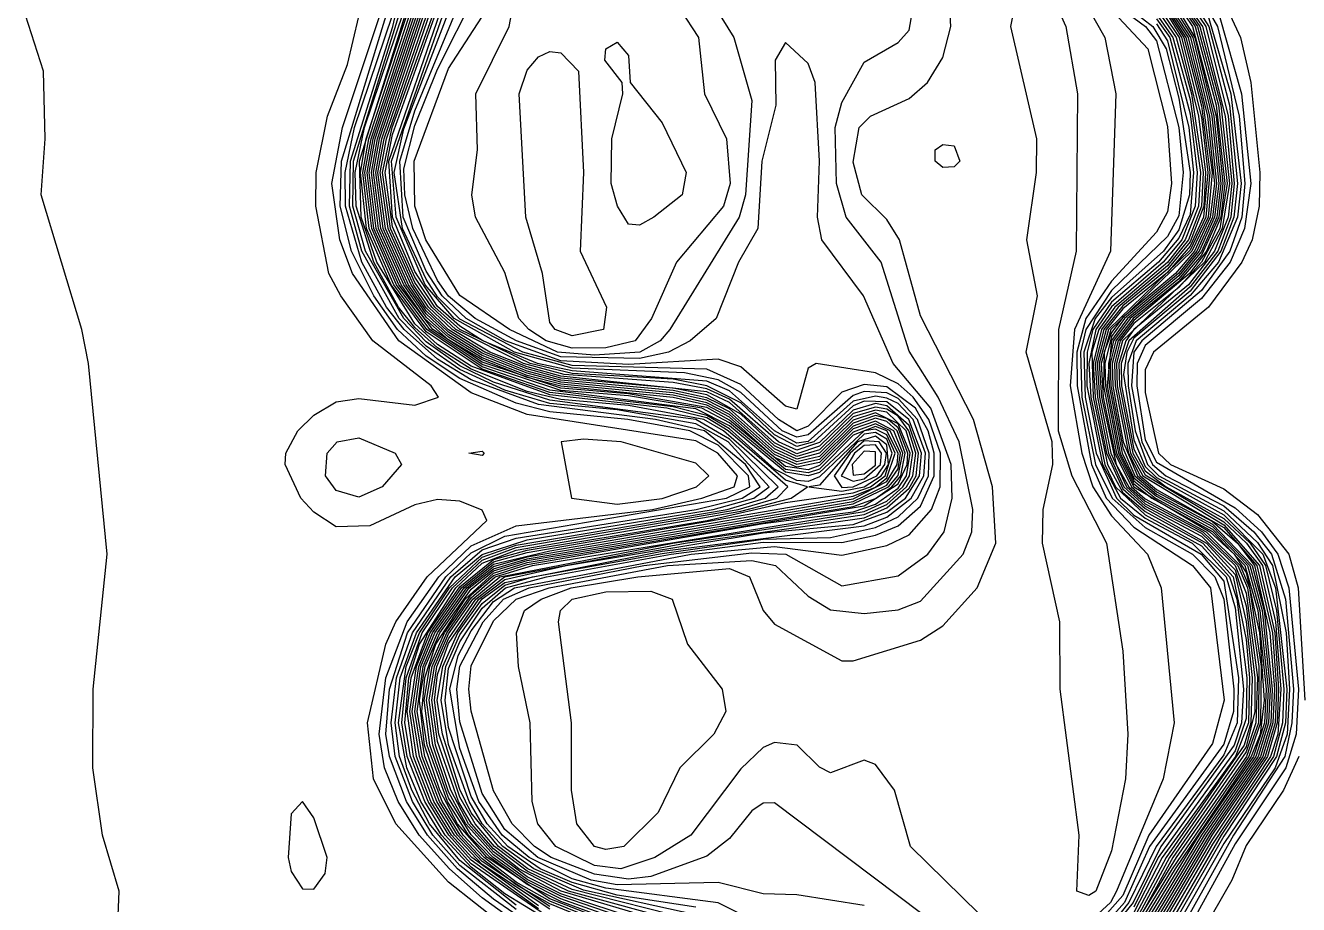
# Model space of a CAD drawing. Header units: inches. Extents: x 3311818 to 3313075, y 1372003 to 1372737.
# Drawn here: x 3312007.29 to 3312050.48, y 1372477.72 to 1372507.55 of the extents above; entities that cross this region are included whole.
import ezdxf

# ---------------------------------------------------------------- set-up
doc = ezdxf.new("R2010")
doc.units = ezdxf.units.IN
doc.header["$MEASUREMENT"] = 0

msp = doc.modelspace()

# ---------------------------------------------------------------- linework, layer by layer
for points, elevation in [([(3312028.731, 1372511.334), (3312031.328, 1372507.141), (3312031.94, 1372505.009), (3312031.721, 1372501.805), (3312031.502, 1372501.043), (3312029.151, 1372497.232), (3312028.821, 1372496.851), (3312028.132, 1372496.469), (3312026.604, 1372496.361), (3312025.348, 1372496.469), (3312023.714, 1372497.232), (3312022.03, 1372498.388), (3312020.875, 1372500.281), (3312020.505, 1372501.424), (3312020.476, 1372502.949), (3312021.649, 1372506.098), (3312023.074, 1372508.285)], 4524), ([(3312027.635, 1372510.953), (3312030.127, 1372507.141), (3312030.329, 1372505.236), (3312031.075, 1372503.711), (3312031.204, 1372502.186), (3312030.978, 1372501.424), (3312029.386, 1372499.519), (3312028.532, 1372497.613), (3312027.977, 1372496.851)], 4525), ([(3312027.977, 1372496.851), (3312026.985, 1372496.611), (3312025.842, 1372496.607), (3312024.954, 1372496.851), (3312024.374, 1372497.232), (3312024.036, 1372497.613), (3312023.555, 1372499.176), (3312022.559, 1372501.043), (3312022.436, 1372501.805), (3312022.627, 1372503.33), (3312022.568, 1372505.236), (3312023.7, 1372507.522), (3312024.063, 1372509.428)], 4525), ([(3312047.46, 1372509.428), (3312048.509, 1372507.141), (3312048.869, 1372505.617), (3312049.171, 1372502.568), (3312049.149, 1372501.424), (3312048.913, 1372500.281), (3312048.564, 1372499.519), (3312047.423, 1372497.994), (3312045.562, 1372496.469), (3312045.28, 1372495.87), (3312045.28, 1372495.099), (3312045.737, 1372493.039), (3312046.137, 1372492.658), (3312047.947, 1372491.833), (3312049.091, 1372490.961), (3312050.157, 1372489.609), (3312050.466, 1372488.466), (3312050.693, 1372484.654)], 4499), ([(3312023.936, 1372477.704), (3312022.03, 1372479.214), (3312021.004, 1372480.462), (3312020.398, 1372481.605), (3312019.983, 1372482.749), (3312019.832, 1372483.892), (3312020.006, 1372485.416), (3312020.555, 1372486.941), (3312021.871, 1372488.847), (3312022.793, 1372489.606), (3312024.317, 1372490.104), (3312030.626, 1372491.134), (3312032.009, 1372491.515), (3312032.528, 1372491.896), (3312031.131, 1372493.42), (3312030.034, 1372494.041), (3312027.366, 1372494.515), (3312025.079, 1372494.723), (3312023.555, 1372495.183), (3312022.03, 1372495.88), (3312020.887, 1372496.672), (3312019.975, 1372497.613), (3312018.701, 1372499.9), (3312018.292, 1372501.424), (3312018.318, 1372502.949), (3312019.76, 1372507.522), (3312020.107, 1372509.047)], 4503), ([(3312043.61, 1372478.175), (3312043.374, 1372478.027), (3312042.966, 1372478.175), (3312043.037, 1372480.081), (3312042.393, 1372485.035), (3312042.385, 1372487.322), (3312041.792, 1372489.99), (3312041.823, 1372491.134), (3312042.148, 1372492.658), (3312042.123, 1372493.42), (3312041.24, 1372496.469), (3312041.63, 1372498.375), (3312041.27, 1372500.281), (3312041.593, 1372502.568), (3312041.605, 1372503.711), (3312040.726, 1372507.522), (3312041.023, 1372509.047)], 4526), ([(3312041.849, 1372509.162), (3312042.587, 1372507.522), (3312042.986, 1372505.236), (3312042.939, 1372499.9), (3312042.341, 1372497.232), (3312042.323, 1372493.801), (3312042.789, 1372492.277), (3312043.97, 1372489.99), (3312044.517, 1372486.317), (3312044.692, 1372483.511), (3312044.608, 1372481.986), (3312044.136, 1372479.545), (3312043.61, 1372478.175)], 4526), ([(3312042.836, 1372509.047), (3312043.914, 1372507.141), (3312044.288, 1372505.236), (3312044.107, 1372499.9), (3312042.882, 1372497.232), (3312042.737, 1372495.326), (3312043.133, 1372493.039), (3312043.506, 1372491.896), (3312044.136, 1372490.918), (3312045.362, 1372489.609), (3312045.825, 1372488.466), (3312046.261, 1372483.892), (3312045.894, 1372481.986), (3312044.305, 1372478.175), (3312044.104, 1372477.794), (3312042.86, 1372476.65)], 4525), ([(3312043.248, 1372509.047), (3312045.367, 1372506.76), (3312046.042, 1372504.125), (3312046.178, 1372502.186), (3312046.042, 1372501.235), (3312045.661, 1372500.534), (3312044.136, 1372498.872), (3312043.262, 1372497.613), (3312042.962, 1372496.469), (3312042.968, 1372495.326), (3312043.454, 1372492.658), (3312043.96, 1372491.515), (3312044.898, 1372490.532), (3312046.881, 1372489.228), (3312047.491, 1372488.466), (3312047.957, 1372484.654), (3312047.566, 1372483.19), (3312045.407, 1372480.081), (3312044.517, 1372478.03), (3312043.295, 1372476.65)], 4524), ([(3312026.223, 1372475.802), (3312023.174, 1372477.912), (3312021.947, 1372478.937), (3312020.93, 1372480.081), (3312020.219, 1372481.224), (3312019.639, 1372482.749), (3312019.521, 1372483.511), (3312019.649, 1372485.035), (3312020.259, 1372486.941), (3312021.55, 1372488.847), (3312022.411, 1372489.659), (3312023.555, 1372490.227), (3312031.08, 1372491.515), (3312031.865, 1372491.896), (3312031.819, 1372492.277), (3312030.796, 1372493.313), (3312029.837, 1372493.801), (3312027.732, 1372494.183), (3312025.079, 1372494.439), (3312023.936, 1372494.739), (3312022.03, 1372495.569), (3312020.887, 1372496.33), (3312019.918, 1372497.232), (3312019.115, 1372498.375), (3312018.355, 1372499.9), (3312017.966, 1372501.424), (3312018.018, 1372502.949), (3312019.743, 1372508.608)], 4501), ([(3312030.034, 1372477.632), (3312027.366, 1372478.048), (3312025.842, 1372478.468), (3312024.755, 1372478.937), (3312023.663, 1372479.699), (3312022.958, 1372480.462), (3312022.411, 1372481.388), (3312021.649, 1372483.727), (3312021.532, 1372484.654), (3312021.649, 1372485.739), (3312022.03, 1372486.643), (3312022.793, 1372487.78), (3312023.579, 1372488.466), (3312024.973, 1372488.847), (3312029.199, 1372489.609), (3312032.321, 1372490.021), (3312034.989, 1372490.012), (3312036.132, 1372490.259), (3312036.895, 1372490.579), (3312037.657, 1372491.247), (3312038.116, 1372492.277), (3312038.116, 1372493.039), (3312037.914, 1372493.801), (3312037.483, 1372494.564), (3312036.513, 1372495.286), (3312035.751, 1372495.368), (3312034.989, 1372495.114), (3312033.845, 1372493.953), (3312033.464, 1372493.798), (3312032.836, 1372494.183), (3312031.559, 1372495.37), (3312030.415, 1372495.887), (3312025.842, 1372496.01), (3312024.167, 1372496.469), (3312022.03, 1372497.593), (3312021.268, 1372498.343), (3312020.887, 1372498.94), (3312020.089, 1372500.662), (3312019.804, 1372502.568), (3312020.125, 1372504.044), (3312021.899, 1372508.666)], 4521), ([(3312033.845, 1372476.239), (3312030.796, 1372477.781), (3312026.985, 1372478.277), (3312025.842, 1372478.602), (3312024.377, 1372479.318), (3312023.467, 1372480.081), (3312022.68, 1372481.224), (3312022.03, 1372483.018), (3312021.687, 1372485.035), (3312021.97, 1372486.179), (3312022.411, 1372487.015), (3312023.174, 1372488.004), (3312023.887, 1372488.466), (3312029.878, 1372489.609), (3312032.702, 1372489.875), (3312034.989, 1372489.576), (3312036.513, 1372489.908), (3312037.276, 1372490.265), (3312038.027, 1372491.134), (3312038.322, 1372491.896), (3312038.332, 1372493.039), (3312037.942, 1372494.183), (3312037.409, 1372494.945), (3312036.895, 1372495.392), (3312036.132, 1372495.767), (3312034.12, 1372496.088), (3312033.845, 1372495.929), (3312033.464, 1372494.534), (3312033.083, 1372494.631), (3312031.559, 1372495.966), (3312030.796, 1372496.228), (3312027.747, 1372496.054), (3312025.46, 1372496.177), (3312023.577, 1372496.851), (3312022.242, 1372497.613), (3312021.433, 1372498.375), (3312020.887, 1372499.215), (3312020.113, 1372501.043), (3312019.993, 1372502.949), (3312020.506, 1372504.652), (3312022.158, 1372508.666)], 4522), ([(3312035.751, 1372477.687), (3312033.464, 1372478.054), (3312032.321, 1372478.085), (3312030.796, 1372478.471), (3312027.366, 1372478.388), (3312026.484, 1372478.556), (3312024.678, 1372479.318), (3312023.555, 1372480.276), (3312022.793, 1372481.489), (3312022.03, 1372483.927), (3312021.927, 1372485.035), (3312022.03, 1372485.809), (3312022.821, 1372487.322), (3312023.512, 1372488.084), (3312024.378, 1372488.466), (3312028.267, 1372489.228), (3312031.94, 1372489.664), (3312033.092, 1372489.609), (3312034.989, 1372488.536), (3312036.895, 1372488.874), (3312037.91, 1372489.609), (3312038.46, 1372490.371), (3312038.732, 1372491.515), (3312038.703, 1372492.658), (3312038.006, 1372494.564), (3312036.732, 1372496.088), (3312035.725, 1372498.375), (3312034.31, 1372500.281), (3312034.166, 1372501.043), (3312034.233, 1372502.949), (3312034.088, 1372505.617), (3312033.845, 1372506.262), (3312033.083, 1372506.975), (3312032.732, 1372506.379), (3312032.747, 1372504.854), (3312032.273, 1372502.949), (3312032.139, 1372500.662), (3312031.488, 1372499.519), (3312030.73, 1372497.613), (3312029.847, 1372496.851), (3312029.114, 1372496.469), (3312028.128, 1372496.253), (3312025.46, 1372496.311), (3312023.949, 1372496.851), (3312022.549, 1372497.613), (3312021.649, 1372498.363), (3312021.268, 1372498.905), (3312020.434, 1372500.662), (3312020.161, 1372501.805), (3312020.125, 1372502.685), (3312020.506, 1372504.16), (3312021.268, 1372506.075), (3312022.57, 1372508.666)], 4523), ([(3312044.136, 1372508.611), (3312045.543, 1372507.522), (3312045.99, 1372506.76), (3312046.423, 1372505.082), (3312046.803, 1372502.568), (3312046.789, 1372501.805), (3312046.423, 1372500.615), (3312045.898, 1372499.9), (3312044.136, 1372498.326), (3312043.58, 1372497.613), (3312043.197, 1372496.469), (3312043.248, 1372494.945), (3312043.616, 1372493.039), (3312044.302, 1372491.515), (3312044.898, 1372490.937), (3312047.184, 1372489.609), (3312047.947, 1372488.697), (3312048.448, 1372485.416), (3312048.406, 1372483.892), (3312047.947, 1372482.799), (3312045.648, 1372479.699), (3312044.725, 1372477.794), (3312043.516, 1372476.269)], 4522), ([(3312046.423, 1372508.444), (3312047.051, 1372507.522), (3312047.766, 1372504.854), (3312048.062, 1372502.186), (3312047.812, 1372500.662), (3312047.191, 1372499.519), (3312046.423, 1372498.665), (3312044.898, 1372497.441), (3312044.437, 1372496.851), (3312044.235, 1372496.088), (3312044.257, 1372495.326), (3312044.714, 1372493.039), (3312045.111, 1372492.277), (3312045.661, 1372491.813), (3312047.947, 1372490.515), (3312049.067, 1372489.228), (3312049.594, 1372486.941), (3312049.736, 1372485.035), (3312049.689, 1372483.892), (3312049.353, 1372482.749), (3312047.546, 1372480.081), (3312045.298, 1372476.269)], 4507), ([(3312046.423, 1372508.555), (3312047.133, 1372507.522), (3312047.844, 1372504.854), (3312048.142, 1372502.186), (3312047.89, 1372500.662), (3312047.293, 1372499.519), (3312044.513, 1372496.851), (3312044.311, 1372496.088), (3312044.331, 1372495.326), (3312044.786, 1372493.039), (3312045.203, 1372492.277), (3312047.947, 1372490.612), (3312049.161, 1372489.228), (3312049.675, 1372486.941), (3312049.807, 1372485.035), (3312049.763, 1372483.892), (3312049.434, 1372482.749), (3312047.566, 1372479.946), (3312045.622, 1372476.65)], 4506), ([(3312046.423, 1372508.666), (3312047.225, 1372507.522), (3312047.994, 1372504.473), (3312048.221, 1372502.186), (3312048.099, 1372501.043), (3312047.633, 1372499.9), (3312046.746, 1372498.756), (3312044.898, 1372497.234), (3312044.619, 1372496.851), (3312044.388, 1372496.088), (3312044.405, 1372495.326), (3312044.858, 1372493.039), (3312045.28, 1372492.3), (3312047.947, 1372490.71), (3312048.718, 1372489.99), (3312049.259, 1372489.228), (3312049.701, 1372487.322), (3312049.887, 1372485.035), (3312049.78, 1372483.511), (3312049.528, 1372482.749), (3312047.566, 1372479.771), (3312045.661, 1372476.511)], 4505), ([(3312046.567, 1372508.666), (3312047.334, 1372507.522), (3312048.097, 1372504.473), (3312048.301, 1372502.186), (3312048.191, 1372501.043), (3312047.742, 1372499.9), (3312046.804, 1372498.686), (3312044.727, 1372496.851), (3312044.465, 1372496.088), (3312044.479, 1372495.326), (3312044.898, 1372493.172), (3312045.28, 1372492.443), (3312045.996, 1372491.896), (3312047.947, 1372490.824), (3312048.847, 1372489.99), (3312049.358, 1372489.228), (3312049.73, 1372487.703), (3312049.984, 1372485.035), (3312049.935, 1372483.892), (3312049.634, 1372482.749), (3312047.857, 1372480.081), (3312045.661, 1372476.288)], 4504), ([(3312046.71, 1372508.666), (3312047.443, 1372507.522), (3312048.137, 1372504.854), (3312048.411, 1372502.186), (3312048.284, 1372501.043), (3312047.852, 1372499.9), (3312046.804, 1372498.54), (3312044.898, 1372496.938), (3312044.654, 1372496.469), (3312044.539, 1372495.707), (3312044.898, 1372493.495), (3312045.28, 1372492.587), (3312045.661, 1372492.21), (3312047.947, 1372490.953), (3312049.268, 1372489.609), (3312049.704, 1372488.466), (3312050.081, 1372485.035), (3312050.039, 1372483.892), (3312049.739, 1372482.749), (3312047.947, 1372480.046), (3312046.002, 1372476.65)], 4503), ([(3312047.076, 1372508.666), (3312047.733, 1372507.522), (3312048.466, 1372504.473), (3312048.66, 1372502.186), (3312048.564, 1372501.043), (3312048.15, 1372499.9), (3312047.185, 1372498.559), (3312045.163, 1372496.851), (3312044.896, 1372496.469), (3312044.819, 1372495.326), (3312045.167, 1372493.42), (3312045.531, 1372492.658), (3312045.976, 1372492.277), (3312047.947, 1372491.257), (3312048.967, 1372490.371), (3312049.566, 1372489.609), (3312050.035, 1372488.084), (3312050.306, 1372485.035), (3312050.258, 1372483.892), (3312050.013, 1372482.749), (3312048.281, 1372480.081), (3312046.36, 1372476.65)], 4501), ([(3312026.223, 1372475.463), (3312022.793, 1372477.956), (3312021.681, 1372478.937), (3312020.649, 1372480.081), (3312019.933, 1372481.224), (3312019.473, 1372482.367), (3312019.292, 1372483.511), (3312019.519, 1372485.416), (3312020.248, 1372487.322), (3312021.322, 1372488.847), (3312022.411, 1372489.893), (3312023.936, 1372490.577), (3312028.563, 1372491.134), (3312030.238, 1372491.515), (3312031.34, 1372491.896), (3312031.453, 1372492.277), (3312030.785, 1372493.039), (3312030.034, 1372493.464), (3312024.317, 1372494.356), (3312022.411, 1372495.085), (3312019.964, 1372496.851), (3312018.391, 1372499.137), (3312017.959, 1372500.281), (3312017.692, 1372502.186), (3312018.053, 1372504.092), (3312019.362, 1372508.025)], 4500), ([(3312026.223, 1372476.457), (3312023.555, 1372478.084), (3312022.411, 1372478.993), (3312021.407, 1372480.081), (3312020.71, 1372481.224), (3312020.237, 1372482.367), (3312019.949, 1372483.892), (3312020.215, 1372485.798), (3312020.657, 1372486.941), (3312021.685, 1372488.466), (3312022.793, 1372489.507), (3312023.936, 1372489.921), (3312031.101, 1372491.134), (3312032.389, 1372491.515), (3312032.828, 1372491.896), (3312031.178, 1372493.516), (3312030.034, 1372494.179), (3312025.079, 1372494.835), (3312023.174, 1372495.445), (3312022.03, 1372496.004), (3312020.887, 1372496.817), (3312020.127, 1372497.613), (3312018.825, 1372499.9), (3312018.403, 1372501.424), (3312018.423, 1372502.949), (3312020.08, 1372508.285)], 4504), ([(3312025.079, 1372477.257), (3312022.411, 1372479.11), (3312021.53, 1372480.081), (3312020.841, 1372481.224), (3312020.243, 1372482.749), (3312020.066, 1372483.892), (3312020.214, 1372485.416), (3312020.758, 1372486.941), (3312021.787, 1372488.466), (3312022.793, 1372489.407), (3312023.936, 1372489.837), (3312031.469, 1372491.134), (3312032.786, 1372491.515), (3312033.161, 1372491.896), (3312030.977, 1372493.801), (3312030.303, 1372494.183), (3312027.747, 1372494.659), (3312025.46, 1372494.861), (3312024.317, 1372495.135), (3312022.411, 1372495.892), (3312021.268, 1372496.619), (3312020.506, 1372497.306), (3312019.952, 1372497.994), (3312019.109, 1372499.519), (3312018.514, 1372501.424), (3312018.479, 1372502.568), (3312018.797, 1372504.092), (3312020.125, 1372508.043)], 4505), ([(3312024.698, 1372477.677), (3312022.435, 1372479.318), (3312021.751, 1372480.081), (3312021.051, 1372481.224), (3312020.464, 1372482.749), (3312020.248, 1372484.273), (3312020.383, 1372485.416), (3312020.946, 1372486.941), (3312022.03, 1372488.51), (3312023.174, 1372489.435), (3312024.317, 1372489.745), (3312030.418, 1372490.752), (3312033.083, 1372491.371), (3312035.37, 1372491.691), (3312035.958, 1372491.896), (3312036.462, 1372492.277), (3312036.702, 1372493.039), (3312036.513, 1372493.519), (3312036.132, 1372493.742), (3312035.751, 1372493.681), (3312034.227, 1372492.242), (3312033.845, 1372492.079), (3312033.464, 1372492.116), (3312032.702, 1372492.499), (3312031.178, 1372493.87), (3312030.415, 1372494.323), (3312029.272, 1372494.616), (3312025.079, 1372495.097), (3312022.793, 1372495.887), (3312020.887, 1372497.152), (3312019.705, 1372498.756), (3312018.865, 1372500.662), (3312018.661, 1372502.568), (3312018.856, 1372503.711), (3312020.359, 1372508.285)], 4507), ([(3312025.079, 1372477.569), (3312022.793, 1372479.085), (3312021.849, 1372480.081), (3312021.15, 1372481.224), (3312020.563, 1372482.749), (3312020.333, 1372484.273), (3312020.564, 1372485.798), (3312021.026, 1372486.941), (3312022.085, 1372488.466), (3312023.174, 1372489.354), (3312024.317, 1372489.666), (3312035.37, 1372491.587), (3312036.132, 1372491.882), (3312036.513, 1372492.201), (3312036.799, 1372493.039), (3312036.513, 1372493.66), (3312036.132, 1372493.85), (3312035.751, 1372493.793), (3312034.227, 1372492.381), (3312033.845, 1372492.266), (3312033.083, 1372492.391), (3312031.178, 1372493.968), (3312030.034, 1372494.548), (3312025.079, 1372495.173), (3312022.793, 1372495.97), (3312020.914, 1372497.232), (3312019.796, 1372498.756), (3312018.958, 1372500.662), (3312018.736, 1372502.568), (3312018.941, 1372503.711), (3312020.448, 1372508.285)], 4508), ([(3312025.079, 1372477.66), (3312022.793, 1372479.181), (3312021.948, 1372480.081), (3312021.25, 1372481.224), (3312020.657, 1372482.749), (3312020.418, 1372484.273), (3312020.638, 1372485.798), (3312021.106, 1372486.941), (3312022.174, 1372488.466), (3312023.174, 1372489.274), (3312025.079, 1372489.731), (3312035.37, 1372491.489), (3312036.513, 1372492.08), (3312036.862, 1372492.658), (3312036.896, 1372493.039), (3312036.514, 1372493.801), (3312036.132, 1372493.943), (3312035.37, 1372493.649), (3312034.227, 1372492.5), (3312033.845, 1372492.37), (3312033.083, 1372492.489), (3312031.178, 1372494.066), (3312030.235, 1372494.564), (3312027.747, 1372494.988), (3312025.46, 1372495.172), (3312022.793, 1372496.053), (3312021.016, 1372497.232), (3312019.879, 1372498.756), (3312019.04, 1372500.662), (3312018.81, 1372502.568), (3312019.018, 1372503.711), (3312020.533, 1372508.285)], 4509), ([(3312030.549, 1372475.507), (3312025.079, 1372477.751), (3312023.936, 1372478.398), (3312022.793, 1372479.277), (3312022.045, 1372480.081), (3312021.341, 1372481.224), (3312020.75, 1372482.749), (3312020.503, 1372484.273), (3312020.712, 1372485.798), (3312021.187, 1372486.941), (3312022.263, 1372488.466), (3312023.174, 1372489.196), (3312024.317, 1372489.526), (3312035.37, 1372491.402), (3312036.513, 1372491.96), (3312036.895, 1372492.509), (3312036.978, 1372493.039), (3312036.632, 1372493.801), (3312036.132, 1372494.037), (3312035.37, 1372493.757), (3312034.227, 1372492.619), (3312033.845, 1372492.47), (3312033.083, 1372492.587), (3312031.178, 1372494.164), (3312030.415, 1372494.585), (3312027.747, 1372495.058), (3312025.46, 1372495.243), (3312022.793, 1372496.131), (3312021.119, 1372497.232), (3312019.962, 1372498.756), (3312019.118, 1372500.662), (3312018.885, 1372502.568), (3312019.09, 1372503.711), (3312020.613, 1372508.285)], 4510), ([(3312030.796, 1372475.532), (3312025.079, 1372477.838), (3312023.936, 1372478.482), (3312022.851, 1372479.318), (3312022.138, 1372480.081), (3312021.43, 1372481.224), (3312020.844, 1372482.749), (3312020.583, 1372484.273), (3312020.786, 1372485.798), (3312021.267, 1372486.941), (3312022.352, 1372488.466), (3312023.174, 1372489.121), (3312024.317, 1372489.46), (3312035.37, 1372491.316), (3312036.57, 1372491.896), (3312036.895, 1372492.286), (3312037.06, 1372493.039), (3312036.75, 1372493.801), (3312036.132, 1372494.13), (3312035.37, 1372493.861), (3312034.227, 1372492.727), (3312033.464, 1372492.563), (3312032.702, 1372492.898), (3312031.178, 1372494.259), (3312030.415, 1372494.668), (3312029.272, 1372494.931), (3312025.46, 1372495.315), (3312024.317, 1372495.608), (3312022.793, 1372496.206), (3312021.649, 1372496.891), (3312020.832, 1372497.613), (3312020.045, 1372498.756), (3312019.195, 1372500.662), (3312018.96, 1372502.568), (3312019.162, 1372503.711), (3312020.693, 1372508.285)], 4511), ([(3312030.796, 1372475.697), (3312025.079, 1372477.921), (3312022.955, 1372479.318), (3312021.949, 1372480.462), (3312021.353, 1372481.605), (3312020.829, 1372483.13), (3312020.667, 1372484.654), (3312020.859, 1372485.798), (3312021.347, 1372486.941), (3312022.411, 1372488.431), (3312023.174, 1372489.045), (3312024.317, 1372489.394), (3312035.37, 1372491.23), (3312036.132, 1372491.504), (3312036.69, 1372491.896), (3312036.988, 1372492.277), (3312037.142, 1372493.039), (3312036.868, 1372493.801), (3312036.513, 1372494.117), (3312036.132, 1372494.224), (3312035.37, 1372493.961), (3312034.227, 1372492.83), (3312033.464, 1372492.657), (3312032.702, 1372492.991), (3312031.178, 1372494.353), (3312030.415, 1372494.752), (3312029.272, 1372495.011), (3312025.46, 1372495.384), (3312024.317, 1372495.68), (3312022.793, 1372496.281), (3312021.649, 1372496.976), (3312020.887, 1372497.657), (3312020.129, 1372498.756), (3312019.273, 1372500.662), (3312019.034, 1372502.568), (3312019.234, 1372503.711), (3312020.772, 1372508.285)], 4512), ([(3312030.796, 1372475.861), (3312025.46, 1372477.832), (3312024.317, 1372478.41), (3312023.058, 1372479.318), (3312022.324, 1372480.081), (3312021.609, 1372481.224), (3312020.921, 1372483.13), (3312020.743, 1372484.273), (3312020.838, 1372485.416), (3312021.221, 1372486.56), (3312022.206, 1372488.084), (3312023.174, 1372488.97), (3312024.317, 1372489.329), (3312035.751, 1372491.253), (3312036.895, 1372491.996), (3312037.209, 1372492.658), (3312037.224, 1372493.039), (3312036.895, 1372493.904), (3312036.513, 1372494.221), (3312036.132, 1372494.317), (3312035.37, 1372494.061), (3312034.227, 1372492.933), (3312033.464, 1372492.748), (3312032.702, 1372493.088), (3312031.178, 1372494.446), (3312030.415, 1372494.835), (3312029.272, 1372495.091), (3312025.46, 1372495.451), (3312024.317, 1372495.753), (3312022.793, 1372496.356), (3312021.649, 1372497.06), (3312020.887, 1372497.763), (3312020.211, 1372498.756), (3312019.351, 1372500.662), (3312019.106, 1372502.568), (3312019.306, 1372503.711), (3312020.852, 1372508.285)], 4513), ([(3312030.796, 1372476.022), (3312025.46, 1372477.918), (3312024.317, 1372478.492), (3312023.161, 1372479.318), (3312022.411, 1372480.088), (3312021.649, 1372481.34), (3312021.015, 1372483.13), (3312020.82, 1372484.654), (3312021.013, 1372485.798), (3312021.506, 1372486.941), (3312022.411, 1372488.228), (3312023.174, 1372488.895), (3312024.317, 1372489.263), (3312032.321, 1372490.654), (3312035.37, 1372491.048), (3312036.132, 1372491.31), (3312036.895, 1372491.856), (3312037.182, 1372492.277), (3312037.31, 1372493.039), (3312036.895, 1372494.037), (3312036.132, 1372494.41), (3312035.37, 1372494.162), (3312034.227, 1372493.036), (3312033.464, 1372492.839), (3312032.702, 1372493.19), (3312031.178, 1372494.54), (3312030.415, 1372494.919), (3312029.272, 1372495.171), (3312025.46, 1372495.519), (3312024.317, 1372495.826), (3312022.793, 1372496.431), (3312021.649, 1372497.145), (3312020.887, 1372497.869), (3312020.294, 1372498.756), (3312019.432, 1372500.662), (3312019.179, 1372502.568), (3312019.379, 1372503.711), (3312020.939, 1372508.285)], 4514), ([(3312030.796, 1372476.182), (3312025.46, 1372478.005), (3312024.317, 1372478.576), (3312023.174, 1372479.41), (3312022.232, 1372480.462), (3312021.649, 1372481.55), (3312021.109, 1372483.13), (3312020.899, 1372484.654), (3312021.091, 1372485.798), (3312021.585, 1372486.941), (3312022.411, 1372488.127), (3312023.231, 1372488.847), (3312024.495, 1372489.228), (3312035.751, 1372491.064), (3312036.513, 1372491.417), (3312037.055, 1372491.896), (3312037.28, 1372492.277), (3312037.403, 1372493.039), (3312037.168, 1372493.801), (3312036.513, 1372494.427), (3312036.132, 1372494.503), (3312035.37, 1372494.274), (3312034.227, 1372493.157), (3312033.464, 1372492.93), (3312032.702, 1372493.293), (3312031.559, 1372494.363), (3312030.415, 1372495.016), (3312029.272, 1372495.251), (3312025.46, 1372495.587), (3312024.317, 1372495.899), (3312022.876, 1372496.469), (3312021.649, 1372497.229), (3312020.887, 1372497.975), (3312020.377, 1372498.756), (3312019.513, 1372500.662), (3312019.252, 1372502.568), (3312019.459, 1372503.711), (3312021.031, 1372508.285)], 4515), ([(3312030.938, 1372476.269), (3312025.46, 1372478.091), (3312024.317, 1372478.669), (3312023.174, 1372479.513), (3312022.328, 1372480.462), (3312021.726, 1372481.605), (3312021.203, 1372483.13), (3312020.99, 1372484.654), (3312021.169, 1372485.798), (3312021.649, 1372486.908), (3312022.471, 1372488.084), (3312023.389, 1372488.847), (3312029.254, 1372489.99), (3312035.751, 1372490.957), (3312036.513, 1372491.299), (3312037.178, 1372491.896), (3312037.394, 1372492.277), (3312037.496, 1372493.039), (3312037.267, 1372493.801), (3312036.895, 1372494.301), (3312036.513, 1372494.53), (3312036.132, 1372494.605), (3312035.37, 1372494.389), (3312034.227, 1372493.279), (3312033.464, 1372493.021), (3312032.702, 1372493.395), (3312031.178, 1372494.758), (3312030.415, 1372495.118), (3312025.46, 1372495.654), (3312024.317, 1372495.972), (3312023.045, 1372496.469), (3312021.772, 1372497.232), (3312020.971, 1372497.994), (3312020.46, 1372498.756), (3312019.595, 1372500.662), (3312019.325, 1372502.568), (3312019.539, 1372503.711), (3312021.124, 1372508.285)], 4516), ([(3312029.653, 1372477.103), (3312025.716, 1372478.175), (3312024.317, 1372478.855), (3312023.202, 1372479.699), (3312022.546, 1372480.462), (3312022.03, 1372481.368), (3312021.314, 1372483.511), (3312021.172, 1372484.654), (3312021.268, 1372485.532), (3312021.649, 1372486.582), (3312022.677, 1372488.084), (3312023.555, 1372488.753), (3312025.632, 1372489.228), (3312032.321, 1372490.337), (3312035.37, 1372490.621), (3312036.513, 1372491.037), (3312037.15, 1372491.515), (3312037.621, 1372492.277), (3312037.691, 1372493.039), (3312037.266, 1372494.183), (3312036.513, 1372494.778), (3312035.751, 1372494.801), (3312035.37, 1372494.644), (3312034.043, 1372493.42), (3312033.464, 1372493.262), (3312032.702, 1372493.664), (3312031.559, 1372494.743), (3312030.415, 1372495.324), (3312029.272, 1372495.546), (3312025.842, 1372495.749), (3312024.42, 1372496.088), (3312022.025, 1372497.232), (3312021.178, 1372497.994), (3312020.506, 1372499.011), (3312019.743, 1372500.72), (3312019.5, 1372502.568), (3312019.743, 1372503.854), (3312021.326, 1372508.285)], 4518), ([(3312030.034, 1372477.172), (3312025.842, 1372478.233), (3312024.341, 1372478.937), (3312023.344, 1372479.699), (3312022.411, 1372480.832), (3312022.03, 1372481.632), (3312021.44, 1372483.511), (3312021.263, 1372484.654), (3312021.449, 1372485.798), (3312021.962, 1372486.941), (3312022.793, 1372488.097), (3312023.555, 1372488.655), (3312028.891, 1372489.71), (3312035.751, 1372490.575), (3312036.513, 1372490.873), (3312037.342, 1372491.515), (3312037.766, 1372492.277), (3312037.823, 1372493.039), (3312037.412, 1372494.183), (3312036.895, 1372494.728), (3312036.513, 1372494.907), (3312036.132, 1372494.97), (3312035.37, 1372494.808), (3312033.845, 1372493.441), (3312033.464, 1372493.385), (3312032.704, 1372493.801), (3312031.178, 1372495.161), (3312030.415, 1372495.483), (3312025.842, 1372495.836), (3312024.667, 1372496.088), (3312022.812, 1372496.851), (3312022.03, 1372497.349), (3312021.268, 1372498.016), (3312020.506, 1372499.2), (3312019.743, 1372501.053), (3312019.625, 1372502.949), (3312021.46, 1372508.285)], 4519), ([(3312030.034, 1372477.372), (3312026.223, 1372478.212), (3312024.54, 1372478.937), (3312023.487, 1372479.699), (3312022.786, 1372480.462), (3312022.342, 1372481.224), (3312021.649, 1372483.156), (3312021.396, 1372484.654), (3312021.554, 1372485.798), (3312022.03, 1372486.872), (3312022.793, 1372487.942), (3312023.555, 1372488.556), (3312024.494, 1372488.847), (3312028.891, 1372489.639), (3312032.321, 1372490.126), (3312034.608, 1372490.177), (3312036.132, 1372490.514), (3312036.895, 1372490.884), (3312037.566, 1372491.515), (3312037.927, 1372492.277), (3312037.954, 1372493.039), (3312037.56, 1372494.183), (3312036.895, 1372494.892), (3312036.513, 1372495.086), (3312035.751, 1372495.133), (3312035.37, 1372494.994), (3312033.845, 1372493.658), (3312033.464, 1372493.578), (3312032.96, 1372493.801), (3312031.559, 1372495.104), (3312030.796, 1372495.531), (3312029.653, 1372495.769), (3312025.842, 1372495.923), (3312023.889, 1372496.469), (3312021.842, 1372497.613), (3312020.859, 1372498.756), (3312019.868, 1372501.043), (3312019.715, 1372502.949), (3312021.593, 1372508.285)], 4520), ([(3312037.701, 1372477.413), (3312032.702, 1372481.18), (3312032.321, 1372481.164), (3312031.94, 1372480.903), (3312031.178, 1372479.965), (3312030.415, 1372479.366), (3312028.51, 1372478.671), (3312027.747, 1372478.587), (3312026.604, 1372478.755), (3312025.133, 1372479.318), (3312024.564, 1372479.699), (3312023.803, 1372480.462), (3312023.174, 1372481.588), (3312022.411, 1372484.281), (3312022.335, 1372485.035), (3312022.411, 1372485.829), (3312023.174, 1372487.351), (3312023.939, 1372488.084), (3312025.059, 1372488.466), (3312029.074, 1372489.228), (3312031.94, 1372489.397), (3312032.74, 1372489.228), (3312033.845, 1372488.191), (3312034.608, 1372487.727), (3312035.751, 1372487.595), (3312036.895, 1372487.722), (3312037.657, 1372488.018), (3312039.109, 1372489.609), (3312039.4, 1372490.371), (3312039.435, 1372491.134), (3312038.97, 1372493.42), (3312038.253, 1372494.945), (3312037.276, 1372496.501), (3312036.324, 1372499.519), (3312035.136, 1372501.043), (3312034.808, 1372502.186), (3312034.762, 1372504.092), (3312034.989, 1372504.944), (3312035.751, 1372506.313), (3312036.895, 1372506.97), (3312037.276, 1372507.388), (3312037.432, 1372508.285)], 4524), ([(3312039.652, 1372477.413), (3312037.314, 1372479.699), (3312036.777, 1372481.605), (3312036.132, 1372482.473), (3312035.751, 1372482.626), (3312034.608, 1372482.197), (3312034.227, 1372482.385), (3312033.476, 1372483.13), (3312032.702, 1372483.228), (3312032.321, 1372483.055), (3312031.559, 1372482.326), (3312029.87, 1372480.081), (3312028.645, 1372479.318), (3312027.488, 1372478.937), (3312026.604, 1372479.055), (3312025.292, 1372479.699), (3312024.68, 1372480.462), (3312024.479, 1372481.224), (3312024.415, 1372483.892), (3312024.025, 1372485.798), (3312023.949, 1372486.941), (3312024.224, 1372487.703), (3312024.795, 1372488.084), (3312025.805, 1372488.466), (3312028.067, 1372488.847), (3312031.178, 1372489.125), (3312031.859, 1372488.847), (3312032.321, 1372487.698), (3312032.702, 1372487.24), (3312034.989, 1372485.991), (3312035.37, 1372485.995), (3312037.657, 1372486.701), (3312038.419, 1372487.177), (3312039.579, 1372488.466), (3312040.219, 1372489.99), (3312040.102, 1372491.896), (3312039.456, 1372494.183), (3312037.657, 1372497.696), (3312036.944, 1372500.281), (3312036.513, 1372500.965), (3312035.671, 1372501.805), (3312035.37, 1372502.914), (3312035.579, 1372504.092), (3312035.958, 1372504.473), (3312037.276, 1372505.08), (3312037.898, 1372505.617), (3312038.419, 1372506.469), (3312038.684, 1372507.522), (3312038.639, 1372508.285)], 4525), ([(3312044.136, 1372508.366), (3312045.29, 1372507.522), (3312045.661, 1372507.028), (3312046.423, 1372504.096), (3312046.566, 1372502.568), (3312046.423, 1372501.098), (3312046.042, 1372500.388), (3312044.136, 1372498.556), (3312043.266, 1372497.232), (3312043.088, 1372496.469), (3312043.131, 1372494.945), (3312043.596, 1372492.658), (3312044.162, 1372491.515), (3312045.28, 1372490.514), (3312046.882, 1372489.609), (3312047.645, 1372488.847), (3312047.952, 1372488.084), (3312048.288, 1372485.035), (3312048.273, 1372484.273), (3312047.947, 1372483.164), (3312045.431, 1372479.699), (3312044.578, 1372477.794), (3312043.556, 1372476.65)], 4523), ([(3312046.042, 1372508.011), (3312046.586, 1372507.141), (3312047.185, 1372504.83), (3312047.478, 1372502.568), (3312047.338, 1372501.043), (3312046.804, 1372499.93), (3312044.031, 1372497.232), (3312043.717, 1372496.088), (3312043.797, 1372494.945), (3312044.298, 1372492.658), (3312044.731, 1372491.896), (3312045.28, 1372491.411), (3312047.24, 1372490.371), (3312048.419, 1372489.228), (3312048.747, 1372488.466), (3312049.141, 1372485.798), (3312049.119, 1372483.892), (3312048.717, 1372482.749), (3312046.331, 1372479.318), (3312044.458, 1372476.269)], 4515), ([(3312046.042, 1372508.112), (3312046.664, 1372507.141), (3312047.252, 1372504.854), (3312047.556, 1372502.568), (3312047.412, 1372501.043), (3312046.868, 1372499.9), (3312044.11, 1372497.232), (3312043.782, 1372496.088), (3312043.859, 1372494.945), (3312044.245, 1372493.039), (3312044.818, 1372491.896), (3312045.28, 1372491.496), (3312047.354, 1372490.371), (3312048.501, 1372489.228), (3312048.819, 1372488.466), (3312049.211, 1372485.798), (3312049.188, 1372483.892), (3312048.795, 1372482.749), (3312046.193, 1372478.937), (3312044.567, 1372476.269)], 4514), ([(3312046.042, 1372508.214), (3312046.742, 1372507.141), (3312047.394, 1372504.473), (3312047.636, 1372502.186), (3312047.487, 1372501.043), (3312046.95, 1372499.9), (3312046.311, 1372499.137), (3312044.517, 1372497.645), (3312044.136, 1372497.138), (3312043.889, 1372496.469), (3312043.869, 1372495.326), (3312044.308, 1372493.039), (3312044.898, 1372491.903), (3312047.468, 1372490.371), (3312048.302, 1372489.609), (3312048.71, 1372488.989), (3312049.156, 1372486.941), (3312049.312, 1372484.654), (3312049.181, 1372483.511), (3312048.873, 1372482.749), (3312046.297, 1372478.937), (3312044.672, 1372476.269)], 4513), ([(3312046.071, 1372508.285), (3312046.82, 1372507.141), (3312047.466, 1372504.473), (3312047.704, 1372502.186), (3312047.562, 1372501.043), (3312047.032, 1372499.9), (3312046.411, 1372499.137), (3312044.581, 1372497.613), (3312044.136, 1372496.998), (3312043.906, 1372496.088), (3312043.93, 1372495.326), (3312044.372, 1372493.039), (3312044.898, 1372492.004), (3312045.505, 1372491.515), (3312047.566, 1372490.383), (3312048.666, 1372489.228), (3312049.103, 1372487.703), (3312049.381, 1372485.035), (3312049.327, 1372483.892), (3312048.952, 1372482.749), (3312047.104, 1372480.081), (3312044.776, 1372476.269)], 4512), ([(3312046.17, 1372508.285), (3312046.894, 1372507.141), (3312047.537, 1372504.473), (3312047.773, 1372502.186), (3312047.634, 1372501.043), (3312047.113, 1372499.9), (3312046.423, 1372499.054), (3312044.676, 1372497.613), (3312044.136, 1372496.859), (3312043.991, 1372495.326), (3312044.436, 1372493.039), (3312044.898, 1372492.106), (3312045.632, 1372491.515), (3312047.566, 1372490.466), (3312048.747, 1372489.228), (3312049.175, 1372487.703), (3312049.451, 1372485.035), (3312049.397, 1372483.892), (3312049.03, 1372482.749), (3312047.194, 1372480.081), (3312044.881, 1372476.269)], 4511), ([(3312046.269, 1372508.285), (3312046.968, 1372507.141), (3312047.61, 1372504.473), (3312047.841, 1372502.186), (3312047.706, 1372501.043), (3312047.185, 1372499.885), (3312046.423, 1372498.959), (3312044.771, 1372497.613), (3312044.208, 1372496.851), (3312044.03, 1372496.088), (3312044.053, 1372495.326), (3312044.499, 1372493.039), (3312044.898, 1372492.207), (3312045.661, 1372491.576), (3312047.566, 1372490.55), (3312048.827, 1372489.228), (3312049.246, 1372487.703), (3312049.522, 1372485.035), (3312049.467, 1372483.892), (3312049.109, 1372482.749), (3312047.282, 1372480.081), (3312044.985, 1372476.269)], 4510), ([(3312046.367, 1372508.285), (3312046.888, 1372507.522), (3312047.684, 1372504.473), (3312047.909, 1372502.186), (3312047.778, 1372501.043), (3312047.185, 1372499.76), (3312046.423, 1372498.864), (3312044.867, 1372497.613), (3312044.284, 1372496.851), (3312044.092, 1372496.088), (3312044.114, 1372495.326), (3312044.517, 1372493.218), (3312044.927, 1372492.277), (3312045.661, 1372491.655), (3312047.566, 1372490.633), (3312048.907, 1372489.228), (3312049.318, 1372487.703), (3312049.593, 1372485.035), (3312049.541, 1372483.892), (3312049.19, 1372482.749), (3312047.37, 1372480.081), (3312045.088, 1372476.269)], 4509), ([(3312046.423, 1372508.333), (3312046.97, 1372507.522), (3312047.688, 1372504.854), (3312047.982, 1372502.186), (3312047.85, 1372501.043), (3312047.364, 1372499.9), (3312046.787, 1372499.137), (3312044.898, 1372497.544), (3312044.36, 1372496.851), (3312044.158, 1372496.088), (3312044.183, 1372495.326), (3312044.532, 1372493.42), (3312045.019, 1372492.277), (3312045.661, 1372491.734), (3312047.566, 1372490.717), (3312048.41, 1372489.99), (3312048.987, 1372489.228), (3312049.513, 1372486.941), (3312049.664, 1372485.035), (3312049.615, 1372483.892), (3312049.271, 1372482.749), (3312047.458, 1372480.081), (3312045.192, 1372476.269)], 4508), ([(3312010.396, 1372476.269), (3312010.474, 1372478.175), (3312009.908, 1372480.081), (3312009.583, 1372482.367), (3312009.588, 1372485.035), (3312010.064, 1372489.609), (3312009.43, 1372496.088), (3312009.21, 1372497.232), (3312007.829, 1372501.805), (3312007.962, 1372503.711), (3312007.901, 1372505.998), (3312007.295, 1372507.904)], 4498), ([(3312026.223, 1372474.863), (3312021.649, 1372478.486), (3312019.855, 1372480.462), (3312019.099, 1372481.986), (3312018.896, 1372483.892), (3312019.519, 1372486.56), (3312019.861, 1372487.322), (3312020.918, 1372488.847), (3312022.946, 1372490.752), (3312022.793, 1372491.101), (3312022.03, 1372491.414), (3312021.268, 1372491.47), (3312020.506, 1372491.289), (3312018.981, 1372490.579), (3312017.838, 1372490.54), (3312017.075, 1372491.033), (3312016.631, 1372491.515), (3312016.108, 1372492.658), (3312016.124, 1372493.039), (3312016.537, 1372493.801), (3312017.075, 1372494.333), (3312017.838, 1372494.779), (3312018.6, 1372494.9), (3312020.506, 1372494.667), (3312021.308, 1372494.945), (3312021.063, 1372495.326), (3312019.082, 1372496.851), (3312017.997, 1372498.375), (3312017.583, 1372499.137), (3312017.145, 1372501.424), (3312017.155, 1372502.568), (3312017.541, 1372504.473), (3312018.219, 1372506.226), (3312018.6, 1372507.862)], 4499), ([(3312023.936, 1372477.554), (3312022.03, 1372479.05), (3312021.11, 1372480.081), (3312020.42, 1372481.224), (3312019.831, 1372482.749), (3312019.698, 1372483.892), (3312019.879, 1372485.416), (3312020.422, 1372486.941), (3312021.729, 1372488.847), (3312022.793, 1372489.756), (3312023.936, 1372490.162), (3312030.044, 1372491.134), (3312031.604, 1372491.515), (3312032.221, 1372491.896), (3312031.722, 1372492.658), (3312030.329, 1372493.801), (3312028.665, 1372494.183), (3312024.698, 1372494.688), (3312022.411, 1372495.534), (3312021.268, 1372496.232), (3312020.146, 1372497.232), (3312019.546, 1372497.994), (3312018.711, 1372499.519), (3312018.154, 1372501.424), (3312018.144, 1372502.568), (3312018.456, 1372504.092), (3312019.743, 1372507.907)], 4502), ([(3312024.698, 1372477.577), (3312022.411, 1372479.227), (3312021.652, 1372480.081), (3312020.951, 1372481.224), (3312020.353, 1372482.749), (3312020.169, 1372483.892), (3312020.298, 1372485.416), (3312020.667, 1372486.56), (3312021.889, 1372488.466), (3312022.793, 1372489.308), (3312023.936, 1372489.753), (3312031.559, 1372491.076), (3312033.266, 1372491.515), (3312033.825, 1372491.896), (3312033.083, 1372492.119), (3312031.131, 1372493.801), (3312030.415, 1372494.235), (3312029.05, 1372494.564), (3312025.079, 1372495.021), (3312022.411, 1372495.989), (3312021.268, 1372496.723), (3312020.506, 1372497.429), (3312019.212, 1372499.519), (3312018.681, 1372501.043), (3312018.623, 1372502.949), (3312020.177, 1372507.904)], 4506), ([(3312030.034, 1372476.822), (3312025.467, 1372478.175), (3312024.034, 1372478.937), (3312023.174, 1372479.616), (3312022.426, 1372480.462), (3312021.988, 1372481.224), (3312021.268, 1372483.256), (3312021.081, 1372484.654), (3312021.246, 1372485.798), (3312021.649, 1372486.745), (3312022.574, 1372488.084), (3312023.547, 1372488.847), (3312029.679, 1372489.99), (3312035.751, 1372490.85), (3312036.513, 1372491.182), (3312037.276, 1372491.855), (3312037.507, 1372492.277), (3312037.588, 1372493.039), (3312037.276, 1372493.977), (3312036.513, 1372494.65), (3312036.132, 1372494.723), (3312035.37, 1372494.505), (3312034.227, 1372493.401), (3312033.464, 1372493.138), (3312032.837, 1372493.42), (3312031.178, 1372494.869), (3312030.415, 1372495.221), (3312029.272, 1372495.439), (3312025.575, 1372495.707), (3312024.19, 1372496.088), (3312021.898, 1372497.232), (3312021.075, 1372497.994), (3312020.506, 1372498.834), (3312019.676, 1372500.662), (3312019.407, 1372502.568), (3312019.737, 1372504.092), (3312021.112, 1372507.904)], 4517), ([(3312045.661, 1372507.611), (3312046.042, 1372507.034), (3312046.759, 1372504.092), (3312046.922, 1372502.568), (3312046.804, 1372501.143), (3312046.423, 1372500.332), (3312045.734, 1372499.519), (3312044.136, 1372498.163), (3312043.507, 1372497.232), (3312043.307, 1372496.469), (3312043.304, 1372495.326), (3312043.829, 1372492.658), (3312044.443, 1372491.515), (3312045.28, 1372490.833), (3312046.879, 1372489.99), (3312048.023, 1372488.847), (3312048.329, 1372487.797), (3312048.618, 1372485.035), (3312048.546, 1372483.892), (3312048.304, 1372483.13), (3312045.814, 1372479.699), (3312044.872, 1372477.794), (3312043.941, 1372476.65)], 4521), ([(3312045.661, 1372507.776), (3312046.115, 1372507.141), (3312046.804, 1372504.554), (3312047.04, 1372502.568), (3312046.978, 1372501.424), (3312046.518, 1372500.281), (3312045.893, 1372499.519), (3312044.136, 1372498.001), (3312043.606, 1372497.232), (3312043.374, 1372496.088), (3312043.441, 1372494.945), (3312043.914, 1372492.658), (3312044.269, 1372491.896), (3312045.28, 1372490.945), (3312047.185, 1372489.899), (3312048.144, 1372488.847), (3312048.388, 1372488.084), (3312048.734, 1372485.416), (3312048.71, 1372484.037), (3312048.329, 1372482.94), (3312045.722, 1372479.318), (3312044.898, 1372477.641)], 4520), ([(3312045.689, 1372507.904), (3312046.221, 1372507.141), (3312046.804, 1372505.045), (3312047.158, 1372502.568), (3312047.09, 1372501.424), (3312046.633, 1372500.281), (3312046.042, 1372499.511), (3312044.246, 1372497.994), (3312043.705, 1372497.232), (3312043.474, 1372496.469), (3312043.514, 1372494.945), (3312043.999, 1372492.658), (3312044.517, 1372491.701), (3312045.28, 1372491.056), (3312047.234, 1372489.99), (3312048.266, 1372488.847), (3312048.71, 1372486.717), (3312048.823, 1372485.416), (3312048.781, 1372483.892), (3312048.34, 1372482.749), (3312045.855, 1372479.318), (3312044.898, 1372477.456)], 4519), ([(3312045.809, 1372507.904), (3312046.327, 1372507.141), (3312046.85, 1372505.236), (3312047.245, 1372502.568), (3312047.196, 1372501.424), (3312046.748, 1372500.281), (3312046.042, 1372499.397), (3312044.361, 1372497.994), (3312043.794, 1372497.232), (3312043.511, 1372496.088), (3312043.587, 1372494.945), (3312043.965, 1372493.039), (3312044.517, 1372491.828), (3312045.28, 1372491.159), (3312047.365, 1372489.99), (3312048.329, 1372488.924), (3312048.71, 1372487.334), (3312048.913, 1372485.416), (3312048.867, 1372483.892), (3312048.639, 1372483.13), (3312045.988, 1372479.318), (3312044.973, 1372477.413)], 4518), ([(3312045.929, 1372507.904), (3312046.43, 1372507.141), (3312047.089, 1372504.473), (3312047.323, 1372502.568), (3312047.272, 1372501.424), (3312046.804, 1372500.209), (3312046.042, 1372499.284), (3312044.517, 1372498.035), (3312043.873, 1372497.232), (3312043.58, 1372496.088), (3312043.66, 1372494.945), (3312044.04, 1372493.039), (3312044.557, 1372491.896), (3312045.28, 1372491.243), (3312047.185, 1372490.222), (3312048.329, 1372489.084), (3312048.71, 1372487.864), (3312049.002, 1372485.416), (3312049.001, 1372484.273), (3312048.71, 1372483.072), (3312046.108, 1372479.318), (3312045.072, 1372477.413)], 4517), ([(3312046.042, 1372507.909), (3312046.508, 1372507.141), (3312047.185, 1372504.443), (3312047.401, 1372502.568), (3312047.263, 1372501.043), (3312046.804, 1372500.07), (3312046.042, 1372499.17), (3312044.517, 1372497.933), (3312043.952, 1372497.232), (3312043.648, 1372496.088), (3312043.732, 1372494.945), (3312044.114, 1372493.039), (3312044.644, 1372491.896), (3312045.28, 1372491.327), (3312047.185, 1372490.321), (3312048.337, 1372489.228), (3312048.71, 1372488.29), (3312049.091, 1372485.43), (3312049.039, 1372483.892), (3312048.71, 1372482.903), (3312046.22, 1372479.318), (3312045.17, 1372477.413)], 4516), ([(3312047.403, 1372507.904), (3312048.183, 1372505.236), (3312048.536, 1372502.186), (3312048.408, 1372501.043), (3312047.766, 1372499.519), (3312046.804, 1372498.395), (3312044.976, 1372496.851), (3312044.687, 1372496.088), (3312044.698, 1372495.326), (3312044.942, 1372493.801), (3312045.363, 1372492.658), (3312045.746, 1372492.277), (3312047.947, 1372491.081), (3312049.091, 1372490.015), (3312049.601, 1372489.228), (3312050.066, 1372486.941), (3312050.178, 1372485.035), (3312050.092, 1372483.511), (3312049.688, 1372482.367), (3312047.947, 1372479.798), (3312046.042, 1372476.433)], 4502), ([(3312047.792, 1372507.904), (3312048.545, 1372505.236), (3312048.867, 1372502.186), (3312048.651, 1372500.662), (3312048.161, 1372499.519), (3312047.185, 1372498.284), (3312045.28, 1372496.698), (3312045.004, 1372496.088), (3312044.995, 1372495.326), (3312045.28, 1372493.492), (3312045.661, 1372492.736), (3312048.329, 1372491.18), (3312049.223, 1372490.371), (3312049.784, 1372489.609), (3312050.155, 1372488.466), (3312050.478, 1372485.035), (3312050.397, 1372483.511), (3312050.047, 1372482.367), (3312048.329, 1372479.78), (3312046.423, 1372476.296)], 4500), ([(3312026.899, 1372497.232), (3312025.842, 1372497.02), (3312025.259, 1372497.232), (3312025.079, 1372497.472), (3312024.836, 1372499.137), (3312024.266, 1372501.043), (3312024.046, 1372505.236), (3312024.317, 1372506.038), (3312024.698, 1372506.488), (3312025.079, 1372506.675), (3312025.46, 1372506.62), (3312026.055, 1372505.998), (3312026.221, 1372502.568), (3312026.115, 1372499.9), (3312027.01, 1372497.994), (3312026.899, 1372497.232)], 4526), ([(3312028.608, 1372501.043), (3312028.128, 1372500.775), (3312027.747, 1372500.81), (3312027.383, 1372501.424), (3312027.169, 1372502.186), (3312027.183, 1372503.711), (3312027.563, 1372505.236), (3312027.536, 1372505.617), (3312026.95, 1372506.379), (3312026.985, 1372506.76), (3312027.366, 1372506.981), (3312027.747, 1372506.531), (3312027.807, 1372505.617), (3312028.891, 1372504.245), (3312029.708, 1372502.568), (3312029.578, 1372501.805), (3312028.608, 1372501.043)], 4526), ([(3312038.991, 1372502.949), (3312038.8, 1372502.755), (3312038.419, 1372502.739), (3312038.151, 1372502.949), (3312038.15, 1372503.33), (3312038.419, 1372503.516), (3312038.8, 1372503.472), (3312038.991, 1372502.949)], 4526), ([(3312019.39, 1372491.896), (3312018.6, 1372491.543), (3312017.838, 1372491.775), (3312017.469, 1372492.277), (3312017.534, 1372493.039), (3312017.869, 1372493.42), (3312018.6, 1372493.559), (3312019.833, 1372493.039), (3312020.051, 1372492.658), (3312019.39, 1372491.896)], 4500), ([(3312028.891, 1372491.503), (3312030.055, 1372491.896), (3312030.482, 1372492.277), (3312030.034, 1372492.698), (3312027.5, 1372493.42), (3312026.223, 1372493.518), (3312025.472, 1372493.42), (3312025.823, 1372491.515), (3312027.366, 1372491.309), (3312028.891, 1372491.503)], 4499), ([(3312035.751, 1372491.895), (3312036.322, 1372492.277), (3312036.57, 1372492.658), (3312036.513, 1372493.328), (3312036.132, 1372493.618), (3312035.522, 1372493.42), (3312034.227, 1372491.956), (3312033.875, 1372491.896), (3312034.989, 1372491.753), (3312035.751, 1372491.895)], 4506), ([(3312034.989, 1372491.88), (3312035.37, 1372491.901), (3312036.182, 1372492.277), (3312036.45, 1372492.658), (3312036.505, 1372493.039), (3312036.253, 1372493.42), (3312035.751, 1372493.457), (3312035.273, 1372493.039), (3312034.731, 1372492.277), (3312034.989, 1372491.88)], 4505), ([(3312035.751, 1372492.167), (3312036.299, 1372492.658), (3312036.335, 1372493.039), (3312036.132, 1372493.326), (3312035.751, 1372493.298), (3312035.422, 1372493.039), (3312034.971, 1372492.277), (3312035.37, 1372492.09), (3312035.751, 1372492.167)], 4504), ([(3312022.86, 1372493.039), (3312022.793, 1372492.962), (3312022.331, 1372493.039), (3312022.793, 1372493.103), (3312022.86, 1372493.039)], 4500), ([(3312036.132, 1372492.636), (3312036.132, 1372493.084), (3312035.751, 1372493.114), (3312035.338, 1372492.658), (3312035.37, 1372492.294), (3312035.751, 1372492.343), (3312036.132, 1372492.636)], 4503), ([(3312027.595, 1372479.699), (3312026.985, 1372479.591), (3312026.604, 1372479.691), (3312025.997, 1372480.462), (3312025.818, 1372481.605), (3312025.823, 1372483.892), (3312025.376, 1372487.322), (3312025.443, 1372487.703), (3312025.842, 1372488.085), (3312026.985, 1372488.332), (3312028.51, 1372488.362), (3312029.235, 1372488.084), (3312029.756, 1372486.56), (3312030.927, 1372485.035), (3312031.05, 1372484.273), (3312030.648, 1372483.511), (3312029.488, 1372482.367), (3312028.757, 1372480.843), (3312027.595, 1372479.699)], 4526), ([(3312050.487, 1372482.749), (3312049.974, 1372481.605), (3312048.71, 1372479.727), (3312048.219, 1372478.556), (3312047.185, 1372476.749)], 4499), ([(3312017.075, 1372478.245), (3312017.457, 1372478.778), (3312017.525, 1372479.318), (3312017.075, 1372480.671), (3312016.694, 1372481.224), (3312016.313, 1372480.802), (3312016.209, 1372479.318), (3312016.313, 1372478.849), (3312016.694, 1372478.254), (3312017.075, 1372478.245)], 4498)]:
    msp.add_lwpolyline(points, dxfattribs=dict(elevation=elevation))

doc.saveas('drawing.dxf')
